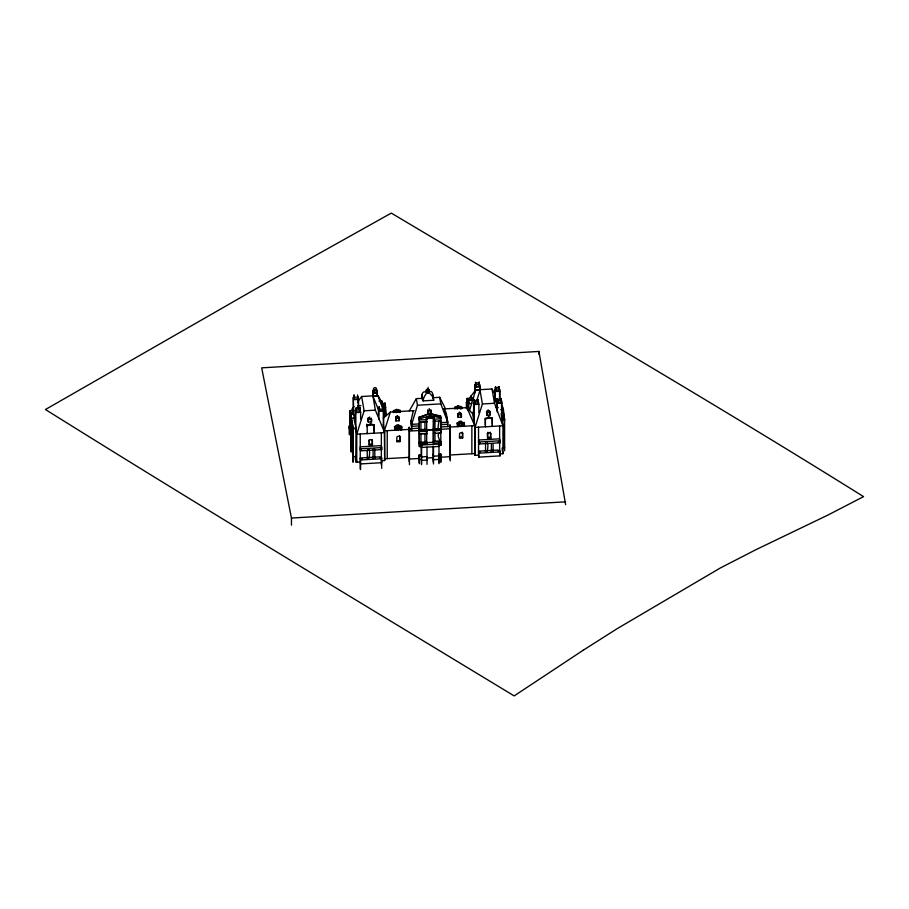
<?xml version="1.0" encoding="UTF-8"?>
<svg xmlns="http://www.w3.org/2000/svg" width="909" height="909" viewBox="0 0 909 909"><rect width="100%" height="100%" fill="white"/><g stroke="black" fill="none" stroke-linecap="round" stroke-linejoin="round"><path stroke-width="1.36" d="M428.025 387.348L428.105 387.223M356.351 412.186L356.135 407.925L356.351 412.186L359.919 411.982L359.68 407.732L359.919 411.982M474.6 404.175L474.362 399.926L474.6 404.175L478.179 403.971L477.964 399.71L478.179 403.971M475.782 386.643L475.532 382.394L475.782 386.643L479.35 386.439L479.134 382.178L479.35 386.439M495.666 391.165L495.462 386.904L495.666 391.165L499.246 390.961L498.996 386.711L499.246 390.961M497.723 403.017L497.473 398.767L497.723 403.017L501.291 402.812L501.075 398.54L501.291 402.812M361.407 458.443C363.611 459 359.794 460.17 360.6 458.613M368.963 449.353C370.508 450.603 369.031 462.045 367.6 458.136M373.088 458.375L374.803 458.284L373.088 458.375L373.088 449.239M380.405 457.477C378.462 458.363 382.575 458.909 381.257 457.557M420.947 421.821L420.935 429.752L419.969 430.15L419.31 429.843L419.026 417.208L429.775 413.538L440.558 415.97L440.888 421.208L433.309 421.106L434.911 421.253M425.935 441.41C428.287 442.331 423.537 442.694 425.503 441.433M420.878 433.832L419.265 433.684L426.844 433.786L426.753 429.287L424.957 429.389L424.957 421.594L426.639 421.492L423.003 421.696M426.639 433.229L424.957 433.32L424.957 441.933M434.991 421.015L434.979 428.946L434.013 429.343L433.309 428.912L433.559 416.436L433.741 418.583M434.979 432.775L434.979 441.49L434.013 441.888L433.309 441.456L433.309 428.912M440.888 421.208L439.002 420.742M440.797 432.411C434.32 433.877 442.001 442.297 440.888 445.319L438.808 445.444L438.808 443.024M487.247 442.535C488.792 443.785 487.315 455.227 485.883 451.318M491.371 451.557L493.087 451.466L491.371 451.557L491.371 443.728M357.601 394.926L357.862 399.062L354.294 399.267L354.044 395.017L354.294 399.267M350.692 442.456L353.147 456.682L355.783 456.534L356.748 462.147L360.237 461.942L360.578 463.92L381.689 462.704L381.348 460.727L384.666 460.533L384.371 430.832L411.538 429.264L411.061 420.765L413.311 410.72M423.105 400.949A7.602 3.931 -64.7 0 1 424.685 395.994L426.616 393.154L426.366 390.063L427.094 389.245M422.583 398.301L416.322 398.665L417.458 405.232L411.675 424.344L411.675 430.105M469.68 410.107L475.702 389.927L492.019 388.984L494.632 393.517M499.632 449.955L499.973 455.886L478.873 457.102L478.532 455.125L475.032 455.329L475.032 427.389L472.691 413.8L473.907 409.868M476.759 400.699L480.02 390.211L475.793 390.461M383.189 404.63L377.962 395.563L361.646 396.506L364.123 410.8L356.748 434.207L356.748 462.147M480.02 390.211L482.406 403.982L475.032 427.389L502.95 425.776L502.95 453.716L499.632 453.909L499.632 425.969M384.371 430.832L390.393 412.038L414.118 410.675M355.783 462.204L356.01 428.094L353.147 428.264L350.692 414.038L353.328 413.89L353.726 415.186L353.317 397.29L353.317 414.311L352.351 408.743L354.044 406.516M368.952 449.478L367.747 449.853M409.345 410.834L416.322 398.665M357.419 402.073L361.646 396.506M466.408 408.766L466.408 402.176L475.702 389.927M471.555 400.528L471.226 396.119L471.555 400.528L472.93 398.767M462.192 423.878A1.523 1.239 -9.8 0 1 460.874 425.821A1.523 1.239 -9.8 0 1 459.568 424.026L459.806 423.753A1.523 1.239 -9.8 0 1 461.942 423.628L462.215 424.06A1.523 1.239 -9.8 0 1 460.908 426.003A1.523 1.239 -9.8 0 1 459.602 424.219L459.84 423.946A1.523 1.239 -9.8 0 1 461.977 423.821L462.124 423.969M360.6 449.478L361.362 450.285M381.382 449.114L381.257 448.421M420.878 422.071L419.356 422.446L426.844 422.015L426.31 417.947L426.844 418.981M419.447 441.91L419.356 446.569L421.412 446.444L421.412 444.024L421.594 445.024L421.594 464.658M434.911 432.991L433.4 433.411L440.888 432.979C442.49 422.685 435.831 436.559 439.002 420.776M480.338 443.183L478.85 443.262L479.475 442.478M383.325 418.129L390.393 412.038M368.031 418.345L369.599 417.015L369.883 418.606L371.52 419.344L371.52 421.856L368.247 422.049L368.031 418.345L368.247 422.049M395.688 417.242L397.256 415.913L398.96 417.049L399.165 418.242L399.165 420.753L395.892 420.947L395.688 417.242L395.892 420.947M457.954 413.652L459.522 412.322L461.227 413.47L461.431 414.652L461.431 417.174L458.159 417.356L457.954 413.652L458.159 417.356M486.576 411.516L488.144 410.175L489.86 411.322L490.065 412.516L490.065 415.027L486.792 415.22L486.576 411.516L486.792 415.22M420.958 445.819L419.685 445.842M369.883 418.606L368.247 419.538L371.52 419.344L371.315 418.151L371.52 421.856M396.131 412.72L395.926 411.527L397.563 410.595L399.199 411.334L399.403 412.527M397.528 417.504L395.892 418.435L399.165 418.242L397.528 417.504L397.256 415.913M427.616 409.891L427.821 411.084L431.093 410.891L429.457 410.141L427.821 411.084L427.821 413.595L431.093 413.402L430.889 409.698M457.363 409.186L457.159 407.993L458.795 407.062L460.431 407.811L460.636 409.005M459.795 413.913L458.159 414.845L461.431 414.652L459.795 413.913L459.522 412.322M488.428 411.766L486.792 412.709L490.065 412.516L488.428 411.766L488.144 410.175M374.61 449.512L373.235 449.478M498.496 450.716C497.064 451.796 500.859 451.898 499.541 450.739M398.051 411.652L400.414 412.254L400.301 410.323L396.744 409.414L393.347 410.732L393.461 412.663M393.461 411.413L396.869 410.095L400.414 411.016M394.597 412.22L396.869 411.345M459.431 408.107L461.806 408.72L461.681 406.789L458.136 405.88L454.727 407.187L454.852 409.118M454.852 407.88L458.25 406.562L461.806 407.471M455.977 408.686L458.25 407.811M367.145 432.911L367.259 433.593L367.145 425.276L370.69 423.946L374.099 424.867L374.213 433.195L374.099 432.514M374.213 425.56L370.815 424.628L367.259 425.957L367.145 425.276M485.281 424.662L485.281 418.458L488.826 417.14L492.235 418.06L492.348 426.389L492.235 425.707M485.281 426.105L485.395 426.787L485.395 419.151L488.951 417.822L492.348 418.742M419.356 419.117L430.105 415.436L440.888 417.879M433.741 417.492L430.105 416.674L426.491 417.913L426.491 419.004M429.071 391.552L431.071 391.495A7.602 3.931 -64.7 0 1 432.65 394.222L433.695 400.267L423.037 400.88L421.992 394.836A7.602 4.806 54.8 0 1 423.924 391.904L429.071 391.552L429.321 392.995L431.764 395.517A7.602 4.806 54.8 0 1 433.65 400.346M424.957 421.594L426.639 421.492M424.98 421.719L426.844 422.015M396.642 440.763L399.744 440.581L399.926 441.649L396.824 441.831L396.824 437.649A1.557 1.261 -9.8 0 1 398.381 436.286A1.557 1.261 -9.8 0 1 399.926 437.468L399.926 441.649M459.363 437.149L462.465 436.968L462.647 438.024L459.545 438.218L459.545 434.036A1.557 1.261 -9.8 0 1 461.102 432.673A1.557 1.261 -9.8 0 1 462.647 433.854L462.647 438.024M369.202 444.217L372.292 444.035L372.463 445.001L369.361 445.194L369.202 440.036L369.361 445.194M487.485 437.411L490.576 437.218L490.746 438.183L487.644 438.377L487.485 433.229L487.644 438.377M565.625 504.665L538.923 351.442L261.678 367.85L291.459 518.05L291.459 525.141M291.459 518.05L565.625 501.825M475.487 382.984L479.066 382.78M372.838 396.188L372.838 390.54L376.951 390.313L377.428 395.938M475.782 384.632L479.35 384.427M373.531 390.87L376.383 390.711L376.735 392.768L373.883 392.938L373.531 388.859A1.432 1.17 -9.8 0 1 374.951 387.609A1.432 1.17 -9.8 0 1 376.383 388.688L376.735 392.768M474.793 392.665L474.793 384.666L475.214 387.041L480.043 386.768L480.043 391.018M428.48 389.166L429.321 391.359C422.617 392.177 431.116 387.279 429.321 392.995L426.616 393.154L426.366 390.063L427.025 390.018M428.412 389.938L429.071 389.904L429.139 391.722L426.435 391.881M372.838 390.54L373.315 393.336L377.428 393.097M428.48 390.325L429.139 390.279M426.366 390.063L427.082 390.37L426.435 390.438L426.548 392.574L427.275 392.915L428.662 392.836L428.594 391.018L429.321 391.359M495.382 387.507L497.768 387.37M429.253 392.415L428.662 392.836M354.294 397.256L357.862 397.051M495.666 389.154L499.246 388.95M384.666 460.533L384.666 432.593L375.372 410.152L372.997 396.381L378.053 396.097L385.609 416.242M353.726 399.665L358.555 399.392L358.555 409.266M494.689 397.188L494.689 389.188L495.098 391.563L499.939 391.29L499.939 399.767M433.252 397.688L439.683 397.313L445.478 408.755M379.008 401.108L381.757 400.949L381.928 405.255L381.757 400.949M473.623 397.892L471.555 398.006L471.226 396.119M384.677 408.505L383.984 403.244L385.177 403.176L385.87 414.834L384.677 414.902M467.09 406.096L467.09 398.46L468.271 398.392L468.964 408.607M383.984 403.244L384.325 404.096L385.518 404.028M357.964 408.198L357.964 405.675L360.884 405.63M467.09 398.46L467.442 399.392L468.635 399.324M470.987 399.483L468.271 399.642L468.271 398.392M381.837 405.482L384.325 405.346M471.123 400.426L468.635 400.562L468.964 403.653L471.68 403.494M494.519 398.96L496.757 398.949L496.916 400.733L494.848 400.858L496.916 403.255M474.316 400.517L477.895 400.312M497.439 399.346L501.007 399.142M357.964 405.675L358.294 407.573L360.35 407.448M356.067 408.527L359.634 408.323M417.458 405.232L440.82 403.88L447.807 422.265L447.807 426.764M384.677 413.459L384.677 407.266L385.87 407.198M467.783 410.118L467.783 402.471L468.964 402.403M474.6 402.164L478.179 401.96M497.723 401.005L501.291 400.789M379.439 408.777C385.95 411.391 381.28 401.13 383.007 410.493L379.439 410.698L379.223 406.584L379.439 410.698M349.715 426.23L349.715 410.595L353.681 410.368M356.351 410.175L359.919 409.97M364.123 410.8L375.372 410.152M482.406 403.982L494.496 403.278L502.95 425.776L501.984 420.163L501.575 400.755L501.575 416.311M473.623 419.231L473.623 402.198L474.032 404.585L478.873 404.3L478.873 412.811M496.746 407.709L496.746 401.039L497.155 403.414L501.984 403.142M349.715 410.595L351.022 412.993A5.42 3.125 0 0 1 353.135 414.027M378.462 415.618L378.462 408.72L378.871 411.095L383.7 410.811L383.7 426.98M355.374 424.742L355.374 410.209L355.783 412.595L360.612 412.311L360.612 419.367M395.926 411.527L399.199 411.334M457.159 407.993L460.431 407.811M443.49 408.982L466.896 407.63L472.691 413.8M495.996 407.482L498.064 407.368M351.919 418.14L354.544 417.992L356.748 434.207L384.666 432.593L383.291 424.605M500.757 409.618L503.393 409.47L504.609 419.526L504.609 450.784M440.706 441.842L440.888 442.91L433.4 443.342L433.559 417.526M426.662 418.56L433.218 418.185M426.844 419.617L419.356 420.049L419.026 418.151M349.226 434.684L349.226 426.037L350.885 426.31L351.022 427.071A5.42 3.125 0 0 1 351.328 427.162M504.609 419.526L501.984 419.685L501.245 413.629M355.783 428.594L353.147 428.741L350.692 414.515M501.984 420.163L504.609 420.003L503.245 412.118M395.676 427.537L394.608 427.605L395.676 427.116A2.647 2.148 -9.8 0 1 400.619 426.832L401.664 426.764L400.619 427.253A2.807 2.284 -9.8 0 0 399.596 426.298M462.238 422.696A2.807 2.284 -9.8 0 1 463.272 423.651L464.317 423.162L463.272 423.219A2.647 2.148 -9.8 0 0 458.318 423.503L457.25 423.56L458.136 423.946A2.807 2.284 -9.8 0 1 460.159 422.469M419.026 425.912L411.675 426.332L411.22 423.708M440.558 424.673L447.807 424.253M394.608 427.173L395.79 427.787A2.647 2.148 -9.8 0 1 400.744 427.503L401.789 427.446L401.789 429.832M457.045 422.81L457.363 424.242L458.431 424.173A2.647 2.148 -9.8 0 1 463.385 423.889L464.431 423.833L464.431 426.219M395.79 428.469L396.119 428.457A2.182 1.773 -9.8 0 1 398.29 426.548A2.182 1.773 -9.8 0 1 400.449 428.207L400.744 428.184M458.431 424.867L458.761 424.844A2.182 1.773 -9.8 0 1 460.931 422.935A2.182 1.773 -9.8 0 1 463.101 424.594L463.385 424.583M409.141 461.602L409.141 427.071L409.436 428.753L419.174 428.184M440.706 426.946L450.25 426.401L450.25 460.931M475.032 455.329L474.737 425.628L449.955 427.06L450.25 428.73L440.706 429.287M420.947 429.627L424.957 429.389M434.991 428.821L439.047 428.707M419.31 429.843L433.218 429.616L433.4 430.775L440.888 430.343L440.558 428.344M433.4 429.446L440.888 429.014M419.174 430.525L409.436 431.082L409.141 429.412M426.662 430.093L433.218 429.718M419.356 431.48L426.844 431.048M433.4 430.673L440.888 430.241M426.844 431.15L419.356 431.582L419.174 430.423M422.287 433.513L426.844 433.786M434.979 441.354L439.115 441.115M419.356 442.797L426.844 442.365L426.844 443.717L419.356 444.149L419.174 443.081M433.309 441.456L440.888 441.558M426.662 432.889L426.662 442.649L433.218 442.274M421.594 445.024L438.979 444.024L438.979 463.658M381.689 447.592L381.348 445.626L360.237 446.842L360.578 448.807L381.689 447.592L381.689 449.614L360.578 450.83L360.237 448.853M499.973 440.785L499.632 438.808L478.532 440.024L478.873 442.001L499.973 440.785L499.973 442.797L478.873 444.012L478.532 442.035M501.984 448.103L504.609 447.944L504.211 445.615M361.646 457.909L379.939 456.852M498.223 450.035L478.532 451.171L478.873 457.102M419.174 462.726L419.174 454.954L421.231 454.841L421.594 456.886L427.014 456.579M360.407 458.977L362.134 458.875M373.088 458.25L374.747 458.147M379.86 457.852L381.519 457.761M419.174 454.954L419.356 456.023L421.412 455.898L421.412 463.67M438.808 462.658L438.808 454.898L440.888 454.773L440.888 462.545M360.237 457.988L360.578 459.965L381.689 458.75L381.689 468.374M478.873 453.148L499.973 451.932M384.371 458.772L409.141 457.352L409.436 459.022L419.174 458.466L419.356 459.522L421.412 459.409L421.594 460.397L427.014 460.09M474.737 453.568L449.955 455L450.25 456.67L440.706 457.227L440.888 458.284L438.808 458.409L438.979 459.397L433.491 459.715L433.127 457.659L426.662 458.034M420.447 441.774L420.594 442.615L419.31 442.388L419.356 430.252M439.127 444.774L440.376 444.194M499.541 441.604L499.666 442.297L498.302 442.274M440.376 454.011L440.081 454.727L438.956 454.375M396.915 427.639A1.523 1.239 -9.8 0 0 398.233 429.423A1.523 1.239 -9.8 0 0 399.54 427.491L399.301 427.241A1.523 1.239 -9.8 0 0 397.165 427.366L396.949 427.821A1.523 1.239 -9.8 0 0 398.267 429.616A1.523 1.239 -9.8 0 0 399.574 427.673L399.335 427.435A1.523 1.239 -9.8 0 0 397.188 427.56M495.666 405.596L497.734 407.993M446.092 412.322L443.831 408.959L447.194 418.685L447.353 421.628M466.896 407.63L474.737 425.628M372.997 396.381L378.689 410.209M353.328 413.89L354.544 417.992M503.393 409.47L502.154 405.3L502.529 407.948M499.939 391.29L499.53 388.916L499.53 398.562M496.916 400.733L496.587 398.846L496.587 401.358M492.019 388.984L494.496 403.278M502.177 449.228L502.95 453.716M499.632 440.82L499.973 442.797M499.632 453.909L499.973 455.886M488.826 417.14L488.951 417.822M488.338 415.504L488.667 417.424M490.746 438.183L490.576 433.048L490.576 437.218M480.043 386.768L479.634 384.393L479.634 389.972M485.281 418.458L485.395 419.151M478.464 401.926L478.873 404.3M466.408 402.176L467.556 408.777M464.113 422.401L464.431 423.833M463.272 423.219L463.385 426.276M463.067 422.469L463.272 423.651M458.795 407.062L459.068 408.652M458.136 405.88L458.25 406.562M462.249 432.173A1.557 1.261 -9.8 0 1 462.465 432.798L462.647 433.854M458.318 423.503L458.431 426.571M457.931 422.765L458.136 423.946M450.25 426.401L449.955 424.719L449.955 459.25M446.308 413.595L447.807 422.265L440.558 422.674L440.558 427.116M439.683 397.313L440.82 403.88M440.558 416.913L440.888 418.81L433.4 419.242L433.218 417.549M433.014 397.994L432.65 394.222M440.888 445.319L440.683 420.651M438.615 441.967L438.979 444.024M440.888 454.773L440.706 453.716L440.706 461.477M438.808 445.444L438.979 446.433L421.594 447.433L421.231 445.387L421.231 454.841M438.808 454.898L438.979 455.886L433.491 456.204L433.127 454.148M427.275 391.472L427.275 392.915M429.184 408.55L429.457 410.141M429.775 413.538L430.105 415.436M429.923 415.618L430.105 416.674M426.844 442.365L420.947 442.172L420.947 433.593M426.662 442.649L426.844 443.717M419.356 446.569L419.026 423.924L411.675 424.344L411.061 420.765M401.46 426.014L401.789 427.446M400.414 426.071L400.744 429.889M397.563 410.595L397.835 412.186M396.744 409.414L396.869 410.095M399.54 435.786A1.557 1.261 -9.8 0 1 399.744 436.411L399.926 437.468M395.676 427.116L395.79 430.173M395.279 426.366L395.483 427.548A2.807 2.284 -9.8 0 1 397.517 426.082M394.404 426.423L394.608 427.605M385.87 414.834L385.177 403.176M383.7 410.811L383.291 408.436L383.303 424.651M381.598 400.846L381.928 402.732M373.531 388.859L373.883 392.938M381.348 447.637L381.689 449.614M381.348 456.772L381.689 458.75M370.69 423.946L370.815 424.628M370.361 423.276L370.69 425.196M372.247 439.536A1.557 1.261 -9.8 0 1 372.292 439.865L372.463 445.001M366.736 424.162L367.145 426.514M358.555 399.392L358.146 397.017L358.146 404.107M360.203 409.936L360.612 412.311M353.965 418.06L354.669 422.14M349.226 426.037L350.999 436.252L350.999 442.069M349.226 427.594L350.999 437.82M384.325 404.096L384.677 407.266M467.442 399.392L467.783 402.471M358.123 405.789L358.294 407.573M489.86 411.322L490.065 415.027M461.295 414.697L461.431 417.174M430.957 410.936L431.093 413.402M427.684 411.118L427.821 413.595M398.96 417.049L399.165 420.753M538.923 351.442L538.923 354.283M504.211 417.674L504.211 448.455M497.155 403.414L497.155 411.879M495.098 391.563L495.098 400.028M493.087 443.626L493.087 451.466M492.235 418.06L492.235 424.253M485.531 442.638L485.531 451.773M478.873 442.001L478.873 444.012M478.532 427.185L478.532 455.125M475.214 387.041L475.214 391.279M474.032 404.585L474.032 421.606M471.862 425.787L471.862 453.739M462.465 432.798L462.465 436.968M457.363 424.242L457.363 426.628M440.558 415.97L440.558 417.754L440.365 416.629L429.457 413.493L418.833 417.867L419.026 418.992L419.026 417.208M433.491 446.751L433.491 463.976M433.4 441.99L433.4 443.342M433.127 446.046L433.127 461.92M427.014 447.126L427.014 464.34M426.662 421.094L426.662 429.991M421.992 394.836L421.992 399.04M419.356 456.023L419.356 463.783M409.436 428.753L409.436 464.704M399.744 436.411L399.744 440.581M394.722 427.844L394.722 430.241M387.234 430.673L387.234 458.613M383.007 408.573L383.007 410.493M381.348 432.786L381.348 464.988M378.871 411.095L378.871 419.129M376.951 390.313L376.951 395.983M376.383 388.688L376.383 390.711M374.803 449.148L374.803 458.284M374.099 424.867L374.099 431.071M373.315 393.336L373.315 396.154M372.292 439.865L372.292 444.035M367.247 450.75L367.247 458.579M360.578 448.807L360.578 450.83M360.578 459.965L360.578 469.589M360.237 434.002L360.237 469.033M355.783 412.595L355.783 428.116M355.408 457.204L355.408 460.045M353.147 428.264L353.147 462.363M352.783 426.571L352.783 461.613M352.351 408.743L352.351 414.22M351.101 416.845L351.101 451.887M350.885 412.243L351.022 427.071M350.692 414.038L350.692 450.966M350.01 412.288L350.01 426.366M369.361 441.013A1.557 1.261 -9.8 0 1 370.917 439.649A1.557 1.261 -9.8 0 1 372.463 440.831M487.69 432.582A1.557 1.261 -9.8 0 1 487.94 432.298M490.121 432.173A1.557 1.261 -9.8 0 1 490.371 432.423M487.644 434.195A1.557 1.261 -9.8 0 1 489.201 432.832A1.557 1.261 -9.8 0 1 490.746 434.013M395.892 425.605A2.807 2.284 -9.8 0 1 398.915 424.935M458.534 421.992A2.807 2.284 -9.8 0 1 461.556 421.333M373.883 390.915A1.432 1.17 -9.8 0 1 375.315 389.666A1.432 1.17 -9.8 0 1 376.735 390.756M478.702 452.034L480.406 452.193L478.702 452.034M427.48 389.143L428.207 389.166L427.48 389.143M419.549 455.261L421.106 455.477L419.549 455.261M583.089 650.31L514.164 695.908C357.623 600.951 200.719 506.574 45.45 409.527L254.611 289.551L391.302 213.092C549.002 307.128 707.827 399.278 863.55 496.632L827.747 515.153L755.527 549.888L720.292 568L617.291 628.596L583.089 650.31M397.585 429.048A1.273 1.034 -9.8 0 0 399.483 428.037A1.273 1.034 -9.8 0 0 397.585 427.241A1.273 1.034 -9.8 0 0 397.585 429.048"/></g></svg>
